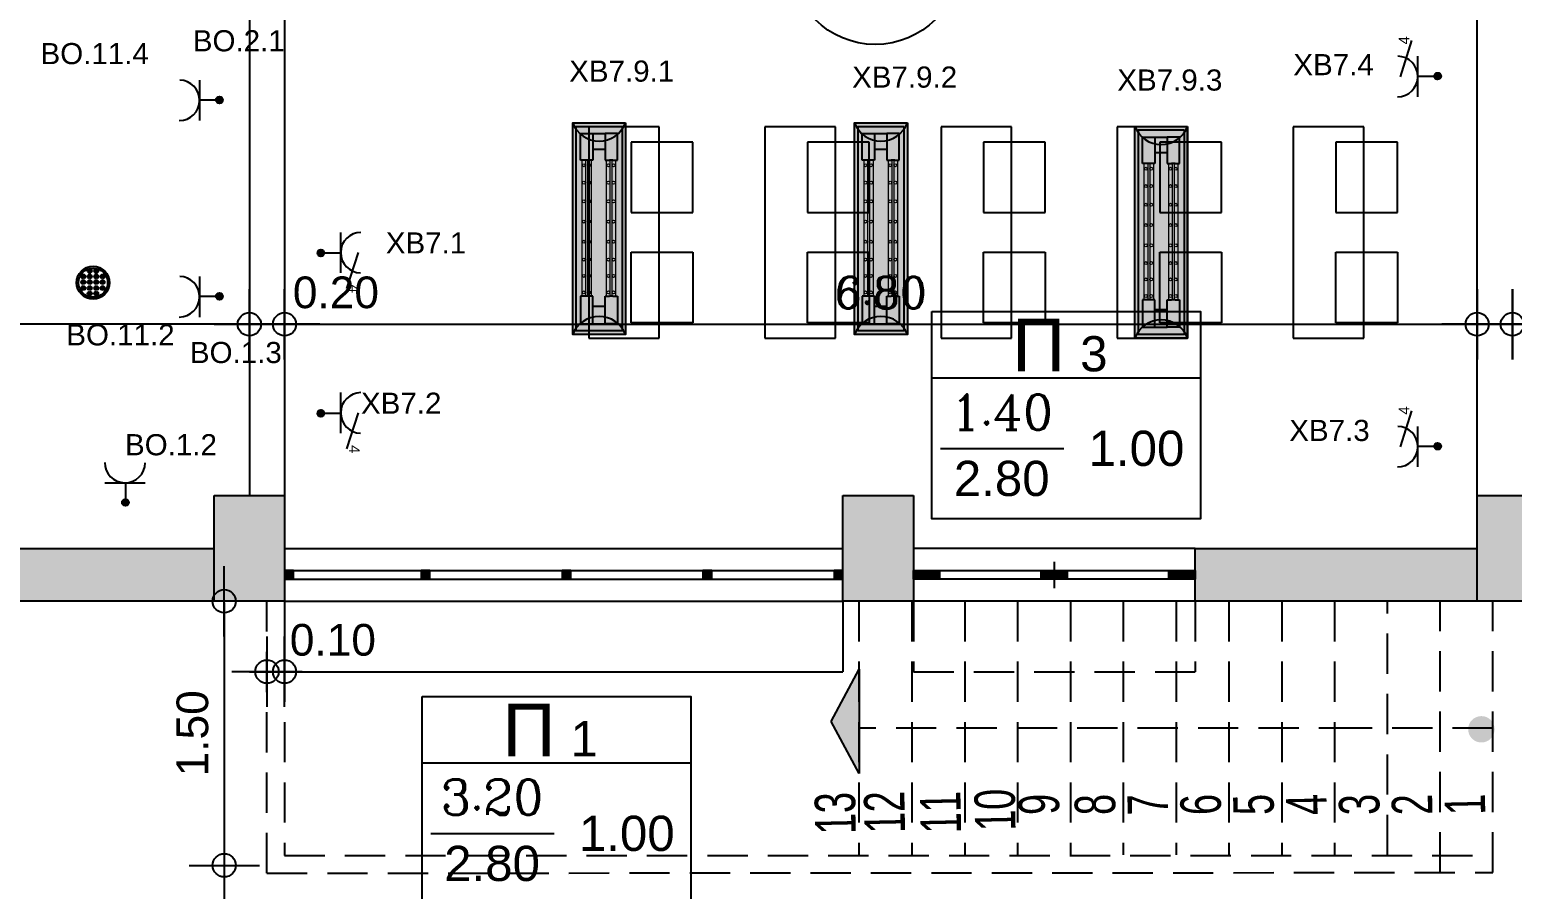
# Model space of a CAD drawing. Header units: metres. Extents: x 0 to 132, y -109 to 310.
# Drawn here: x 39.57 to 47.99, y 172.44 to 177.32 of the extents above; entities that cross this region are included whole.
import ezdxf

# ---------------------------------------------------------------- set-up
doc = ezdxf.new("R2010")
doc.units = ezdxf.units.M
doc.header["$LTSCALE"] = 0.036
doc.linetypes.add('HIDDEN', pattern=[9.525, 6.35, -3.175])
doc.layers.get('0').update_dxf_attribs({"color": 252})
doc.layers.get('Defpoints').update_dxf_attribs({"color": 252})
for name, color, linetype in [('arxitektonika', 254, 'Continuous'), ('DIMBLK', 252, 'Continuous'), ('electext', 20, 'Continuous'), ('Epipla', 252, 'Continuous'), ('HLEK-SYMBOL', 3, 'Continuous'), ('HLEK_FL001_SYMBOLS', 230, 'Continuous'), ('mihanologika text', 20, 'Continuous'), ('Parathira', 252, 'Continuous')]:
    doc.layers.add(name, color=color, linetype=linetype)
doc.styles.add('COMU-C', font='ugcompl.shx', dxfattribs={"width": 0.7})
doc.styles.add('COMU-N', font='arial.ttf')
doc.styles.get("Standard").update_dxf_attribs({"font": 'arial.ttf'})
doc.dimstyles.new('CADWDOT', dxfattribs={"dimscale": 0.1, "dimtxt": 1.8, "dimasz": 0.08, "dimexe": 2, "dimexo": 0, "dimgap": 0.09, "dimtad": 0, "dimrnd": 0.001, "dimzin": 0, "dimdsep": 46, "dimtxsty": 'Standard', "dimblk1": 'ARTDIM', "dimblk2": 'ARTDIM', "dimsah": 1, "dimcen": 0.09, "dimdle": 0.05, "dimse1": 1, "dimse2": 1, "dimadec": 0, "dimazin": 0, "dimtfac": 1, "dimtmove": 0, "dimatfit": 3, "dimldrblk": 'ARTDIM', "dimfxl": 2, "dimtvp": 0.9999, "dimtolj": 1, "dimtzin": 0, "dimarcsym": 0})

# ---------------------------------------------------------------- blocks, each defined once
blk = doc.blocks.new('A$C11F247D9')
at = {"layer": 'Parathira'}
for p, q in [((-0.15, -1.6), (-0.15, 0)), ((-0.15, 0), (-0.1, 0)), ((-0.14, 0), (-0.14, -0.15)), ((-0.13, 0), (-0.13, -0.15)), ((-0.12, 0), (-0.12, -0.15)), ((-0.11, 0), (-0.11, -0.15)), ((-0.1, 0), (-0.1, -1.6)), ((-0.1, -0.15), (-0.15, -0.15)), ((-0.1, -0.725), (-0.15, -0.725)), ((-0.14, -0.725), (-0.14, -0.875)), ((-0.13, -0.725), (-0.13, -0.875)), ((-0.12, -0.725), (-0.12, -0.875)), ((-0.11, -0.725), (-0.11, -0.875)), ((-0.05, -0.8), (-0.2, -0.8)), ((-0.1, -0.875), (-0.15, -0.875)), ((-0.1, -1.45), (-0.15, -1.45)), ((-0.14, -1.45), (-0.14, -1.6)), ((-0.13, -1.45), (-0.13, -1.6)), ((-0.12, -1.45), (-0.12, -1.6)), ((-0.11, -1.45), (-0.11, -1.6)), ((-0.1, -1.6), (-0.15, -1.6))]:
    blk.add_line(p, q, dxfattribs=at)
blk = doc.blocks.new('ARTDIM')
at = {"layer": 'DIMBLK'}
for p, q in [((0, -24.9975), (0, 24.9975)), ((-24.9975, 0), (24.9975, 0))]:
    blk.add_line(p, q, dxfattribs=at)
blk.add_circle((0, 0), 8.25, dxfattribs=at)
blk = doc.blocks.new('*D734')
at = {"layer": 'arxitektonika', "color": 0, "lineweight": -2}
for p, q in [((40.8262, 175.646), (41.0102, 175.646)), ((41.0182, 175.646), (41.5927, 175.646))]:
    blk.add_line(p, q, dxfattribs=at)
at = {"layer": 'Defpoints', "color": 0, "transparency": 16777216}
for p in [(40.8182, 176.9619), (41.0182, 176.9619), (41.0182, 175.646)]:
    blk.add_point(p, dxfattribs=at)
at = {"layer": 'arxitektonika', "color": 0, "lineweight": -2, "xscale": 0.008, "yscale": 0.008, "zscale": 0.008, "rotation": 180}
blk.add_blockref('ARTDIM', (40.8182, 175.646), dxfattribs=at)
at = {"layer": 'arxitektonika', "color": 0, "lineweight": -2, "xscale": 0.008, "yscale": 0.008, "zscale": 0.008}
blk.add_blockref('ARTDIM', (41.0182, 175.646), dxfattribs=at)
at = {"layer": 'arxitektonika', "color": 0, "insert": (41.3095, 175.826), "char_height": 0.18, "attachment_point": 5}
blk.add_mtext('\\A1;0.20', dxfattribs=at)
blk = doc.blocks.new('*D735')
at = {"layer": 'arxitektonika', "color": 0, "lineweight": -2}
blk.add_line((41.0262, 175.646), (47.7802, 175.646), dxfattribs=at)
at = {"layer": 'Defpoints', "color": 0, "transparency": 16777216}
for p in [(41.0182, 175.985), (47.7882, 175.985), (47.7882, 175.646)]:
    blk.add_point(p, dxfattribs=at)
at = {"layer": 'arxitektonika', "color": 0, "lineweight": -2, "xscale": 0.008, "yscale": 0.008, "zscale": 0.008, "rotation": 180}
blk.add_blockref('ARTDIM', (41.0182, 175.646), dxfattribs=at)
at = {"layer": 'arxitektonika', "color": 0, "lineweight": -2, "xscale": 0.008, "yscale": 0.008, "zscale": 0.008}
blk.add_blockref('ARTDIM', (47.7882, 175.646), dxfattribs=at)
at = {"layer": 'arxitektonika', "color": 0, "insert": (44.4032, 175.826), "char_height": 0.18, "attachment_point": 5}
blk.add_mtext('\\A1;{\\Fcomplex.shx;6.80}', dxfattribs=at)
blk = doc.blocks.new('*D736')
at = {"layer": 'arxitektonika', "color": 0, "lineweight": -2}
for p, q in [((47.7962, 175.646), (47.9802, 175.646)), ((47.9882, 175.646), (48.5627, 175.646))]:
    blk.add_line(p, q, dxfattribs=at)
at = {"layer": 'Defpoints', "color": 0, "transparency": 16777216}
for p in [(47.9882, 176.4677), (47.7882, 176.185), (47.9882, 175.646)]:
    blk.add_point(p, dxfattribs=at)
at = {"layer": 'arxitektonika', "color": 0, "lineweight": -2, "xscale": 0.008, "yscale": 0.008, "zscale": 0.008, "rotation": 180}
blk.add_blockref('ARTDIM', (47.7882, 175.646), dxfattribs=at)
at = {"layer": 'arxitektonika', "color": 0, "lineweight": -2, "xscale": 0.008, "yscale": 0.008, "zscale": 0.008}
blk.add_blockref('ARTDIM', (47.9882, 175.646), dxfattribs=at)
at = {"layer": 'arxitektonika', "color": 0, "insert": (48.2795, 175.826), "char_height": 0.18, "attachment_point": 5}
blk.add_mtext('\\A1;0.20', dxfattribs=at)
blk = doc.blocks.new('*D737')
at = {"layer": 'arxitektonika', "color": 0, "lineweight": -2}
blk.add_line((47.9962, 175.646), (54.8602, 175.646), dxfattribs=at)
at = {"layer": 'Defpoints', "color": 0, "transparency": 16777216}
for p in [(54.8682, 175.646), (47.9882, 172.785), (54.8682, 172.785)]:
    blk.add_point(p, dxfattribs=at)
at = {"layer": 'arxitektonika', "color": 0, "lineweight": -2, "xscale": 0.008, "yscale": 0.008, "zscale": 0.008, "rotation": 180}
blk.add_blockref('ARTDIM', (47.9882, 175.646), dxfattribs=at)
at = {"layer": 'arxitektonika', "color": 0, "lineweight": -2, "xscale": 0.008, "yscale": 0.008, "zscale": 0.008}
blk.add_blockref('ARTDIM', (54.8682, 175.646), dxfattribs=at)
at = {"layer": 'arxitektonika', "color": 0, "insert": (51.4282, 175.826), "char_height": 0.18, "attachment_point": 5}
blk.add_mtext('\\A1;{\\Fcomplex.shx;6.95}', dxfattribs=at)
blk = doc.blocks.new('*D746')
at = {"layer": 'arxitektonika', "color": 0, "lineweight": -2}
blk.add_line((40.6758, 174.0645), (40.6758, 172.5805), dxfattribs=at)
at = {"layer": 'Defpoints', "color": 0, "transparency": 16777216}
for p in [(40.9182, 174.0725), (40.6758, 172.5725), (40.9182, 172.5725)]:
    blk.add_point(p, dxfattribs=at)
at = {"layer": 'arxitektonika', "color": 0, "lineweight": -2, "xscale": 0.008, "yscale": 0.008, "zscale": 0.008}
for p, rotation in [((40.6758, 174.0725), 90), ((40.6758, 172.5725), 270)]:
    blk.add_blockref('ARTDIM', p, dxfattribs=dict(at, rotation=rotation))
at = {"layer": 'arxitektonika', "color": 0, "insert": (40.4958, 173.3225), "char_height": 0.18, "attachment_point": 5, "rotation": 90}
blk.add_mtext('\\A1;1.50', dxfattribs=at)
blk = doc.blocks.new('*D747')
at = {"layer": 'arxitektonika', "color": 0, "lineweight": -2}
for p, q in [((40.9262, 173.6725), (41.0102, 173.6725)), ((41.0182, 173.6725), (41.5585, 173.6725))]:
    blk.add_line(p, q, dxfattribs=at)
at = {"layer": 'Defpoints', "color": 0, "transparency": 16777216}
for p in [(41.0182, 173.6725), (40.9182, 173.3225), (41.0182, 173.3725)]:
    blk.add_point(p, dxfattribs=at)
at = {"layer": 'arxitektonika', "color": 0, "lineweight": -2, "xscale": 0.008, "yscale": 0.008, "zscale": 0.008, "rotation": 180}
blk.add_blockref('ARTDIM', (40.9182, 173.6725), dxfattribs=at)
at = {"layer": 'arxitektonika', "color": 0, "lineweight": -2, "xscale": 0.008, "yscale": 0.008, "zscale": 0.008}
blk.add_blockref('ARTDIM', (41.0182, 173.6725), dxfattribs=at)
at = {"layer": 'arxitektonika', "color": 0, "insert": (41.2923, 173.8524), "char_height": 0.18, "attachment_point": 5}
blk.add_mtext('\\A1;0.10', dxfattribs=at)
blk = doc.blocks.new('*D760')
at = {"layer": 'arxitektonika', "color": 0, "lineweight": -2}
blk.add_line((40.8102, 175.646), (37.3262, 175.646), dxfattribs=at)
at = {"layer": 'Defpoints', "color": 0, "transparency": 16777216}
for p in [(37.3182, 175.646), (37.3182, 174.6725), (40.8182, 174.6725)]:
    blk.add_point(p, dxfattribs=at)
at = {"layer": 'arxitektonika', "color": 0, "lineweight": -2, "xscale": 0.008, "yscale": 0.008, "zscale": 0.008, "rotation": 180}
blk.add_blockref('ARTDIM', (37.3182, 175.646), dxfattribs=at)
at = {"layer": 'arxitektonika', "color": 0, "lineweight": -2, "xscale": 0.008, "yscale": 0.008, "zscale": 0.008}
blk.add_blockref('ARTDIM', (40.8182, 175.646), dxfattribs=at)
at = {"layer": 'arxitektonika', "color": 0, "insert": (39.0682, 175.826), "char_height": 0.18, "attachment_point": 5}
blk.add_mtext('\\A1;{\\Fcomplex.shx;3.40}', dxfattribs=at)
blk = doc.blocks.new('A$C5883325D')
at = {"layer": 'Epipla'}
for p, q in [((1.1745, -1.3258), (0.7745, -1.3258)), ((0.7745, -1.3258), (0.7745, -2.5258)), ((1.1745, -2.5258), (1.1745, -1.3258)), ((1.9027, -1.3048), (1.9027, -2.5048)), ((2.3027, -1.3048), (1.9027, -1.3048)), ((2.3027, -2.5048), (2.3027, -1.3048)), ((2.9027, -1.3048), (2.9027, -2.5048)), ((3.3027, -1.3048), (2.9027, -1.3048)), ((3.3027, -2.5048), (3.3027, -1.3048)), ((3.9027, -1.3048), (3.9027, -2.5048)), ((4.3027, -1.3048), (3.9027, -1.3048)), ((4.3027, -2.5048), (4.3027, -1.3048)), ((4.9027, -1.3048), (4.9027, -2.5048)), ((5.3027, -1.3048), (4.9027, -1.3048)), ((5.3027, -2.5048), (5.3027, -1.3048)), ((6.3027, -1.3048), (5.9027, -1.3048)), ((5.9027, -1.3048), (5.9027, -2.5048)), ((6.3027, -2.5048), (6.3027, -1.3048)), ((2.144, -1.3918), (2.144, -1.7918)), ((2.494, -1.3918), (2.144, -1.3918)), ((2.494, -1.7918), (2.494, -1.3918)), ((3.144, -1.3918), (3.144, -1.7918)), ((3.494, -1.3918), (3.144, -1.3918)), ((3.494, -1.7918), (3.494, -1.3918)), ((4.144, -1.3918), (4.144, -1.7918)), ((4.494, -1.3918), (4.144, -1.3918)), ((4.494, -1.7918), (4.494, -1.3918)), ((5.144, -1.3918), (5.144, -1.7918)), ((5.494, -1.3918), (5.144, -1.3918)), ((5.494, -1.7918), (5.494, -1.3918)), ((6.494, -1.3918), (6.144, -1.3918)), ((6.144, -1.3918), (6.144, -1.7918)), ((6.494, -1.7918), (6.494, -1.3918)), ((0.9333, -1.6784), (0.5833, -1.6784)), ((0.5833, -1.6784), (0.5833, -2.0784)), ((0.9333, -2.0784), (0.9333, -1.6784)), ((2.144, -1.7918), (2.494, -1.7918)), ((3.144, -1.7918), (3.494, -1.7918)), ((4.144, -1.7918), (4.494, -1.7918)), ((5.144, -1.7918), (5.494, -1.7918)), ((6.144, -1.7918), (6.494, -1.7918)), ((2.144, -2.0179), (2.494, -2.0179)), ((2.144, -2.4179), (2.144, -2.0179)), ((2.494, -2.0179), (2.494, -2.4179)), ((3.144, -2.0179), (3.494, -2.0179)), ((3.144, -2.4179), (3.144, -2.0179)), ((3.494, -2.0179), (3.494, -2.4179)), ((4.144, -2.0179), (4.494, -2.0179)), ((4.144, -2.4179), (4.144, -2.0179)), ((4.494, -2.0179), (4.494, -2.4179)), ((5.144, -2.0179), (5.494, -2.0179)), ((5.144, -2.4179), (5.144, -2.0179)), ((5.494, -2.0179), (5.494, -2.4179)), ((6.144, -2.4179), (6.144, -2.0179)), ((6.144, -2.0179), (6.494, -2.0179)), ((6.494, -2.0179), (6.494, -2.4179)), ((0.5833, -2.0784), (0.9333, -2.0784)), ((2.494, -2.4179), (2.144, -2.4179)), ((3.494, -2.4179), (3.144, -2.4179)), ((4.494, -2.4179), (4.144, -2.4179)), ((5.494, -2.4179), (5.144, -2.4179)), ((6.494, -2.4179), (6.144, -2.4179)), ((1.9027, -2.5048), (2.3027, -2.5048)), ((2.9027, -2.5048), (3.3027, -2.5048)), ((3.9027, -2.5048), (4.3027, -2.5048)), ((4.9027, -2.5048), (5.3027, -2.5048)), ((5.9027, -2.5048), (6.3027, -2.5048)), ((0.7745, -2.5258), (1.1745, -2.5258)), ((2.3027, -3.2048), (1.9027, -3.2048)), ((1.9027, -3.2048), (1.9027, -4.4048)), ((2.3027, -4.4048), (2.3027, -3.2048)), ((3.3027, -3.2048), (2.9027, -3.2048)), ((2.9027, -3.2048), (2.9027, -4.4048)), ((3.3027, -4.4048), (3.3027, -3.2048)), ((4.3027, -3.2048), (3.9027, -3.2048)), ((3.9027, -3.2048), (3.9027, -4.4048)), ((4.3027, -4.4048), (4.3027, -3.2048)), ((5.3027, -3.2048), (4.9027, -3.2048)), ((4.9027, -3.2048), (4.9027, -4.4048)), ((5.3027, -4.4048), (5.3027, -3.2048)), ((5.9027, -3.2048), (5.9027, -4.4048)), ((6.3027, -3.2048), (5.9027, -3.2048)), ((6.3027, -4.4048), (6.3027, -3.2048)), ((2.494, -3.2918), (2.144, -3.2918)), ((2.144, -3.2918), (2.144, -3.6918)), ((2.494, -3.6918), (2.494, -3.2918)), ((3.494, -3.2918), (3.144, -3.2918)), ((3.144, -3.2918), (3.144, -3.6918)), ((3.494, -3.6918), (3.494, -3.2918)), ((4.494, -3.2918), (4.144, -3.2918)), ((4.144, -3.2918), (4.144, -3.6918)), ((4.494, -3.6918), (4.494, -3.2918)), ((5.494, -3.2918), (5.144, -3.2918)), ((5.144, -3.2918), (5.144, -3.6918)), ((5.494, -3.6918), (5.494, -3.2918)), ((6.144, -3.2918), (6.144, -3.6918)), ((6.494, -3.2918), (6.144, -3.2918)), ((6.494, -3.6918), (6.494, -3.2918)), ((2.144, -3.6918), (2.494, -3.6918)), ((3.144, -3.6918), (3.494, -3.6918)), ((4.144, -3.6918), (4.494, -3.6918)), ((5.144, -3.6918), (5.494, -3.6918)), ((6.144, -3.6918), (6.494, -3.6918)), ((2.144, -4.3179), (2.144, -3.9179)), ((2.144, -3.9179), (2.494, -3.9179)), ((2.494, -3.9179), (2.494, -4.3179)), ((3.144, -4.3179), (3.144, -3.9179)), ((3.144, -3.9179), (3.494, -3.9179)), ((3.494, -3.9179), (3.494, -4.3179)), ((4.144, -4.3179), (4.144, -3.9179)), ((4.144, -3.9179), (4.494, -3.9179)), ((4.494, -3.9179), (4.494, -4.3179)), ((5.144, -4.3179), (5.144, -3.9179)), ((5.144, -3.9179), (5.494, -3.9179)), ((5.494, -3.9179), (5.494, -4.3179)), ((6.144, -3.9179), (6.494, -3.9179)), ((6.144, -4.3179), (6.144, -3.9179)), ((6.494, -3.9179), (6.494, -4.3179)), ((2.494, -4.3179), (2.144, -4.3179)), ((3.494, -4.3179), (3.144, -4.3179)), ((4.494, -4.3179), (4.144, -4.3179)), ((5.494, -4.3179), (5.144, -4.3179)), ((6.494, -4.3179), (6.144, -4.3179)), ((1.9027, -4.4048), (2.3027, -4.4048)), ((2.9027, -4.4048), (3.3027, -4.4048)), ((3.9027, -4.4048), (4.3027, -4.4048)), ((4.9027, -4.4048), (5.3027, -4.4048)), ((5.9027, -4.4048), (6.3027, -4.4048)), ((2.3027, -5.1048), (1.9027, -5.1048)), ((1.9027, -5.1048), (1.9027, -6.3048)), ((2.3027, -6.3048), (2.3027, -5.1048)), ((3.3027, -5.1048), (2.9027, -5.1048)), ((2.9027, -5.1048), (2.9027, -6.3048)), ((3.3027, -6.3048), (3.3027, -5.1048)), ((4.3027, -5.1048), (3.9027, -5.1048)), ((3.9027, -5.1048), (3.9027, -6.3048)), ((4.3027, -6.3048), (4.3027, -5.1048)), ((5.3027, -5.1048), (4.9027, -5.1048)), ((4.9027, -5.1048), (4.9027, -6.3048)), ((5.3027, -6.3048), (5.3027, -5.1048)), ((5.9027, -5.1048), (5.9027, -6.3048)), ((6.3027, -5.1048), (5.9027, -5.1048)), ((6.3027, -6.3048), (6.3027, -5.1048)), ((2.494, -5.1918), (2.144, -5.1918)), ((2.144, -5.1918), (2.144, -5.5918)), ((2.494, -5.5918), (2.494, -5.1918)), ((3.494, -5.1918), (3.144, -5.1918)), ((3.144, -5.1918), (3.144, -5.5918)), ((3.494, -5.5918), (3.494, -5.1918)), ((4.494, -5.1918), (4.144, -5.1918)), ((4.144, -5.1918), (4.144, -5.5918)), ((4.494, -5.5918), (4.494, -5.1918)), ((5.494, -5.1918), (5.144, -5.1918)), ((5.144, -5.1918), (5.144, -5.5918)), ((5.494, -5.5918), (5.494, -5.1918)), ((6.144, -5.1918), (6.144, -5.5918)), ((6.494, -5.1918), (6.144, -5.1918)), ((6.494, -5.5918), (6.494, -5.1918)), ((2.144, -5.5918), (2.494, -5.5918)), ((3.144, -5.5918), (3.494, -5.5918)), ((4.144, -5.5918), (4.494, -5.5918)), ((5.144, -5.5918), (5.494, -5.5918)), ((6.144, -5.5918), (6.494, -5.5918)), ((2.144, -6.2179), (2.144, -5.8179)), ((2.144, -5.8179), (2.494, -5.8179)), ((2.494, -5.8179), (2.494, -6.2179)), ((3.144, -6.2179), (3.144, -5.8179)), ((3.144, -5.8179), (3.494, -5.8179)), ((3.494, -5.8179), (3.494, -6.2179)), ((4.144, -6.2179), (4.144, -5.8179)), ((4.144, -5.8179), (4.494, -5.8179)), ((4.494, -5.8179), (4.494, -6.2179)), ((5.144, -6.2179), (5.144, -5.8179)), ((5.144, -5.8179), (5.494, -5.8179)), ((5.494, -5.8179), (5.494, -6.2179)), ((6.144, -5.8179), (6.494, -5.8179)), ((6.144, -6.2179), (6.144, -5.8179)), ((6.494, -5.8179), (6.494, -6.2179)), ((2.494, -6.2179), (2.144, -6.2179)), ((3.494, -6.2179), (3.144, -6.2179)), ((4.494, -6.2179), (4.144, -6.2179)), ((5.494, -6.2179), (5.144, -6.2179)), ((6.494, -6.2179), (6.144, -6.2179)), ((1.9027, -6.3048), (2.3027, -6.3048)), ((2.9027, -6.3048), (3.3027, -6.3048)), ((3.9027, -6.3048), (4.3027, -6.3048)), ((4.9027, -6.3048), (5.3027, -6.3048)), ((5.9027, -6.3048), (6.3027, -6.3048))]:
    blk.add_line(p, q, dxfattribs=at)
blk = doc.blocks.new('gJ6_a14')
at = {"linetype": 'Continuous'}
for p, q in [((-0.1176, 0.1119), (0.113, 0.1119)), ((0, 0.1119), (0, 0))]:
    blk.add_line(p, q, dxfattribs=at)
blk.add_arc((-0.0023, 0.2279), 0.1153, 180, 358.95657, dxfattribs=at)
blk = doc.blocks.new('*X789')
at = {"color": 0}
for p, q in [((15.598, 2.587), (15.737, 2.727)), ((15.598, 2.622), (15.702, 2.727)), ((15.605, 2.559), (15.765, 2.719)), ((15.617, 2.536), (15.789, 2.707)), ((15.649, 2.691), (15.658, 2.7)), ((15.662, 2.705), (15.671, 2.714)), ((15.676, 2.718), (15.678, 2.721)), ((15.68, 2.687), (15.689, 2.696)), ((15.693, 2.7), (15.702, 2.709)), ((15.707, 2.714), (15.715, 2.722)), ((15.72, 2.727), (15.721, 2.728)), ((15.724, 2.696), (15.733, 2.705)), ((15.738, 2.709), (15.746, 2.718)), ((15.751, 2.722), (15.752, 2.724)), ((15.755, 2.691), (15.764, 2.7)), ((15.768, 2.705), (15.777, 2.714)), ((15.786, 2.687), (15.795, 2.696)), ((15.601, 2.607), (15.609, 2.616)), ((15.604, 2.646), (15.605, 2.647)), ((15.605, 2.577), (15.614, 2.585)), ((15.609, 2.652), (15.618, 2.66)), ((15.611, 2.547), (15.618, 2.554)), ((15.614, 2.621), (15.623, 2.63)), ((15.618, 2.59), (15.627, 2.599)), ((15.623, 2.665), (15.631, 2.674)), ((15.623, 2.559), (15.631, 2.568)), ((15.627, 2.634), (15.636, 2.643)), ((15.627, 2.528), (15.636, 2.537)), ((15.631, 2.603), (15.64, 2.612)), ((15.633, 2.516), (15.808, 2.691)), ((15.636, 2.678), (15.645, 2.687)), ((15.636, 2.572), (15.645, 2.581)), ((15.64, 2.647), (15.649, 2.656)), ((15.64, 2.541), (15.649, 2.55)), ((15.645, 2.616), (15.654, 2.625)), ((15.645, 2.51), (15.654, 2.519)), ((15.649, 2.585), (15.658, 2.594)), ((15.653, 2.501), (15.824, 2.672)), ((15.654, 2.66), (15.662, 2.669)), ((15.654, 2.554), (15.662, 2.563)), ((15.658, 2.63), (15.667, 2.638)), ((15.658, 2.523), (15.667, 2.532)), ((15.662, 2.599), (15.671, 2.607)), ((15.664, 2.494), (15.671, 2.501)), ((15.667, 2.674), (15.676, 2.683)), ((15.667, 2.568), (15.676, 2.577)), ((15.671, 2.643), (15.68, 2.652)), ((15.671, 2.537), (15.68, 2.546)), ((15.676, 2.489), (15.836, 2.648)), ((15.676, 2.612), (15.685, 2.621)), ((15.676, 2.506), (15.685, 2.515)), ((15.68, 2.581), (15.689, 2.59)), ((15.685, 2.656), (15.693, 2.665)), ((15.685, 2.55), (15.693, 2.559)), ((15.689, 2.625), (15.698, 2.634)), ((15.689, 2.519), (15.698, 2.528)), ((15.693, 2.594), (15.702, 2.603)), ((15.693, 2.488), (15.702, 2.497)), ((15.698, 2.669), (15.707, 2.678)), ((15.698, 2.563), (15.707, 2.572)), ((15.702, 2.638), (15.711, 2.647)), ((15.702, 2.532), (15.711, 2.541)), ((15.705, 2.482), (15.843, 2.62)), ((15.707, 2.607), (15.715, 2.616)), ((15.707, 2.501), (15.715, 2.51)), ((15.711, 2.683), (15.72, 2.691)), ((15.711, 2.577), (15.72, 2.585)), ((15.715, 2.652), (15.724, 2.66)), ((15.715, 2.546), (15.724, 2.554)), ((15.72, 2.621), (15.729, 2.63)), ((15.72, 2.515), (15.729, 2.523)), ((15.724, 2.59), (15.733, 2.599)), ((15.724, 2.484), (15.733, 2.493)), ((15.729, 2.665), (15.738, 2.674)), ((15.729, 2.559), (15.738, 2.568)), ((15.733, 2.634), (15.742, 2.643)), ((15.733, 2.528), (15.742, 2.537)), ((15.738, 2.603), (15.746, 2.612)), ((15.738, 2.497), (15.746, 2.506)), ((15.741, 2.482), (15.842, 2.584)), ((15.742, 2.678), (15.751, 2.687)), ((15.742, 2.572), (15.751, 2.581)), ((15.746, 2.647), (15.755, 2.656)), ((15.746, 2.541), (15.755, 2.55)), ((15.751, 2.616), (15.76, 2.625)), ((15.751, 2.51), (15.76, 2.519)), ((15.755, 2.585), (15.764, 2.594)), ((15.76, 2.66), (15.768, 2.669)), ((15.76, 2.554), (15.768, 2.563)), ((15.764, 2.63), (15.773, 2.638)), ((15.764, 2.523), (15.773, 2.532)), ((15.768, 2.599), (15.777, 2.607)), ((15.768, 2.493), (15.777, 2.501)), ((15.773, 2.674), (15.782, 2.683)), ((15.773, 2.568), (15.782, 2.577)), ((15.777, 2.643), (15.786, 2.652)), ((15.777, 2.537), (15.786, 2.546)), ((15.782, 2.612), (15.791, 2.621)), ((15.782, 2.506), (15.791, 2.515)), ((15.786, 2.581), (15.795, 2.59)), ((15.791, 2.656), (15.799, 2.665)), ((15.791, 2.55), (15.799, 2.559)), ((15.795, 2.625), (15.804, 2.634)), ((15.795, 2.519), (15.804, 2.528)), ((15.799, 2.594), (15.808, 2.603)), ((15.804, 2.669), (15.813, 2.678)), ((15.804, 2.563), (15.813, 2.572)), ((15.808, 2.638), (15.817, 2.647)), ((15.808, 2.532), (15.817, 2.541)), ((15.813, 2.607), (15.822, 2.616)), ((15.817, 2.577), (15.826, 2.585)), ((15.822, 2.652), (15.83, 2.66)), ((15.822, 2.546), (15.83, 2.554)), ((15.826, 2.621), (15.835, 2.63)), ((15.83, 2.59), (15.839, 2.599)), ((15.835, 2.559), (15.835, 2.56)), ((15.839, 2.634), (15.84, 2.635)), ((15.844, 2.603), (15.844, 2.603))]:
    blk.add_line(p, q, dxfattribs=at)
blk = doc.blocks.new('GJ6_A78')
at = {"layer": 'HLEK-SYMBOL', "color": 0, "linetype": 'Continuous'}
blk.add_circle((0, 0), 0.0989, dxfattribs=at)
at = {"layer": 'HLEK-SYMBOL', "color": 0, "xscale": 0.8, "yscale": 0.8, "zscale": 0.8}
blk.add_blockref('*X789', (-12.576, -2.084), dxfattribs=at)
blk = doc.blocks.new('priza')
at = {"layer": 'HLEK_FL001_SYMBOLS', "rotation": 180}
blk.add_blockref('gJ6_a14', (87.4, -100.4952), dxfattribs=at)
at = {"layer": 'HLEK_FL001_SYMBOLS', "xscale": 0.1951472641207488, "yscale": 0.1951472641207488, "zscale": 0.1951472641207488}
blk.add_blockref('GJ6_A78', (87.4, -100.4953), dxfattribs=at)
blk = doc.blocks.new('priza tetrapli')
at = {"layer": 'HLEK_FL001_SYMBOLS', "ltscale": 5}
blk.add_line((444.1264, -18.901), (444.3314, -18.9664), dxfattribs=at)
at = {"layer": 'HLEK_FL001_SYMBOLS', "rotation": 180}
blk.add_blockref('priza', (531.5297, -119.6074), dxfattribs=at)
at = {"layer": 'HLEK_FL001_SYMBOLS', "ltscale": 5}
blk.add_text('4', height=0.06, dxfattribs=at).set_placement((444.3099, -18.9515))
blk = doc.blocks.new('led 2x32W 1200x300mm aplo')
at = {"layer": 'HLEK_FL001_SYMBOLS', "linetype": 'Continuous', "lineweight": 0}
h = blk.add_hatch(color=256, dxfattribs=at)
h.dxf.hatch_style = 1
h.paths.add_polyline_path([(45.0962, 61.906), (45.0962, 61.606), (46.2983, 61.606), (46.2983, 61.906)])
h.paths.add_polyline_path([(46.2783, 61.886), (46.2783, 61.626), (45.1162, 61.626), (45.1162, 61.886)], flags=16)
h = blk.add_hatch(color=21, dxfattribs=at)
h.dxf.hatch_style = 1
h.paths.add_polyline_path([(45.1162, 61.626), (46.2783, 61.626), (46.2783, 61.886), (45.1162, 61.886)])
at = {"layer": 'HLEK_FL001_SYMBOLS'}
for p, q in [((45.3071, 61.8596), (45.1571, 61.8596)), ((45.1571, 61.8596), (45.1571, 61.7896)), ((45.1571, 61.7896), (45.3071, 61.7896)), ((45.1571, 61.7196), (45.1571, 61.7896)), ((45.2471, 61.7896), (45.2471, 61.7196)), ((45.3071, 61.8346), (45.3071, 61.8596)), ((45.3071, 61.8346), (45.3071, 61.8146)), ((45.3071, 61.7896), (45.3071, 61.8146)), ((46.0811, 61.8596), (46.2374, 61.8596)), ((46.0811, 61.8346), (46.0811, 61.8596)), ((46.0811, 61.8346), (46.0811, 61.8146)), ((46.0811, 61.7896), (46.0811, 61.8146)), ((46.2374, 61.7896), (46.0811, 61.7896)), ((46.1387, 61.7896), (46.1387, 61.7196)), ((46.2374, 61.8596), (46.2374, 61.7896)), ((46.2374, 61.7196), (46.2374, 61.7896)), ((45.1571, 61.6496), (45.1571, 61.7196)), ((45.1571, 61.7196), (45.3071, 61.7196)), ((45.3071, 61.7196), (45.3071, 61.6946)), ((46.0811, 61.7196), (46.0811, 61.6946)), ((46.2374, 61.7196), (46.0811, 61.7196)), ((46.2374, 61.6496), (46.2374, 61.7196)), ((45.3071, 61.6496), (45.1571, 61.6496)), ((45.3071, 61.6946), (45.3071, 61.6746)), ((45.3071, 61.6746), (45.3071, 61.6496)), ((46.0811, 61.6946), (46.0811, 61.6746)), ((46.0811, 61.6746), (46.0811, 61.6496)), ((46.0811, 61.6496), (46.2374, 61.6496))]:
    blk.add_line(p, q, dxfattribs=at)
at = {"layer": 'HLEK_FL001_SYMBOLS', "linetype": 'Continuous', "lineweight": 0}
for p, q in [((45.307, 61.85), (46.0811, 61.85)), ((45.307, 61.8291), (46.0811, 61.8291)), ((45.307, 61.8176), (46.0811, 61.8176)), ((45.307, 61.7966), (46.0811, 61.7966)), ((45.307, 61.7115), (46.0811, 61.7115)), ((45.307, 61.6905), (46.0811, 61.6905)), ((45.307, 61.6791), (46.0811, 61.6791)), ((45.307, 61.6581), (46.0811, 61.6581))]:
    blk.add_line(p, q, dxfattribs=at)
at = {"layer": 'HLEK_FL001_SYMBOLS'}
for points in [[(45.0962, 61.906), (46.2983, 61.906), (46.2983, 61.606), (45.0962, 61.606)], [(45.1162, 61.886), (46.2783, 61.886), (46.2783, 61.626), (45.1162, 61.626)]]:
    blk.add_lwpolyline(points, close=True, dxfattribs=at)
at = {"layer": 'HLEK_FL001_SYMBOLS', "linetype": 'Continuous', "lineweight": 0}
for centre in [(45.3367, 61.8385), (45.3367, 61.8084), (45.4356, 61.8385), (45.4356, 61.8084), (45.5416, 61.8385), (45.5416, 61.8084), (45.6566, 61.8385), (45.6566, 61.8084), (45.7717, 61.8385), (45.7717, 61.8084), (45.8726, 61.8385), (45.8726, 61.8084), (45.9654, 61.8385), (45.9654, 61.8084), (46.0592, 61.8385), (46.0592, 61.8084), (45.3367, 61.6996), (45.4356, 61.6996), (45.5416, 61.6996), (45.6566, 61.6996), (45.7717, 61.6996), (45.8726, 61.6996), (45.9654, 61.6996), (46.0592, 61.6996), (45.3367, 61.6689), (45.4356, 61.6689), (45.5416, 61.6689), (45.6566, 61.6689), (45.7717, 61.6689), (45.8726, 61.6689), (45.9654, 61.6689), (46.0592, 61.6689)]:
    blk.add_circle(centre, 0.00855, dxfattribs=at)
at = {"layer": 'HLEK_FL001_SYMBOLS'}
for centre, start, end in [((45.0387, 61.756), 290.97637, 69.02363), ((46.3558, 61.756), 110.97637, 249.02363)]:
    blk.add_arc(centre, 0.1606, start, end, dxfattribs=at)
blk = doc.blocks.new('led downlight 26W xoneyto 18cm')
at = {"layer": 'HLEK_FL001_SYMBOLS'}
h = blk.add_hatch(color=256, dxfattribs=at)
h.paths.add_polyline_path([(45.0105, 62.6523, 1), (45.1976, 62.6523, 1)])
h.paths.add_polyline_path([(45.1872, 62.6523, 1), (45.0209, 62.6523, 1)], flags=16)
at = {"layer": 'HLEK_FL001_SYMBOLS', "linetype": 'Continuous', "lineweight": 0}
h = blk.add_hatch(color=11, dxfattribs=at)
h.dxf.hatch_style = 1
h.paths.add_polyline_path([(45.0985, 62.7188, 1), (45.0716, 62.7188, 1)])
h = blk.add_hatch(color=11, dxfattribs=at)
h.dxf.hatch_style = 1
h.paths.add_polyline_path([(45.1355, 62.7188, 1), (45.1087, 62.7188, 1)])
h = blk.add_hatch(color=11, dxfattribs=at)
h.dxf.hatch_style = 1
h.paths.add_polyline_path([(45.062, 62.688, 1), (45.0351, 62.688, 1)])
h = blk.add_hatch(color=11, dxfattribs=at)
h.dxf.hatch_style = 1
h.paths.add_polyline_path([(45.062, 62.6556, 1), (45.0351, 62.6556, 1)])
h = blk.add_hatch(color=11, dxfattribs=at)
h.dxf.hatch_style = 1
h.paths.add_polyline_path([(45.062, 62.6219, 1), (45.0351, 62.6219, 1)])
h = blk.add_hatch(color=11, dxfattribs=at)
h.dxf.hatch_style = 1
h.paths.add_polyline_path([(45.0985, 62.688, 1), (45.0716, 62.688, 1)])
h = blk.add_hatch(color=11, dxfattribs=at)
h.dxf.hatch_style = 1
h.paths.add_polyline_path([(45.0985, 62.6556, 1), (45.0716, 62.6556, 1)])
h = blk.add_hatch(color=11, dxfattribs=at)
h.dxf.hatch_style = 1
h.paths.add_polyline_path([(45.0985, 62.6219, 1), (45.0716, 62.6219, 1)])
h = blk.add_hatch(color=11, dxfattribs=at)
h.dxf.hatch_style = 1
h.paths.add_polyline_path([(45.1355, 62.688, 1), (45.1087, 62.688, 1)])
h = blk.add_hatch(color=11, dxfattribs=at)
h.dxf.hatch_style = 1
h.paths.add_polyline_path([(45.1355, 62.6556, 1), (45.1087, 62.6556, 1)])
h = blk.add_hatch(color=11, dxfattribs=at)
h.dxf.hatch_style = 1
h.paths.add_polyline_path([(45.1355, 62.6219, 1), (45.1087, 62.6219, 1)])
h = blk.add_hatch(color=11, dxfattribs=at)
h.dxf.hatch_style = 1
h.paths.add_polyline_path([(45.172, 62.688, 1), (45.1452, 62.688, 1)])
h = blk.add_hatch(color=11, dxfattribs=at)
h.dxf.hatch_style = 1
h.paths.add_polyline_path([(45.172, 62.6556, 1), (45.1452, 62.6556, 1)])
h = blk.add_hatch(color=11, dxfattribs=at)
h.dxf.hatch_style = 1
h.paths.add_polyline_path([(45.172, 62.6219, 1), (45.1452, 62.6219, 1)])
h = blk.add_hatch(color=11, dxfattribs=at)
h.dxf.hatch_style = 1
h.paths.add_polyline_path([(45.0985, 62.5906, 1), (45.0716, 62.5906, 1)])
h = blk.add_hatch(color=11, dxfattribs=at)
h.dxf.hatch_style = 1
h.paths.add_polyline_path([(45.1355, 62.5906, 1), (45.1087, 62.5906, 1)])
at = {"layer": 'HLEK_FL001_SYMBOLS'}
for radius in [0.0936, 0.0831]:
    blk.add_circle((45.1041, 62.6523), radius, dxfattribs=at)
at = {"layer": 'HLEK_FL001_SYMBOLS', "linetype": 'Continuous', "lineweight": 0}
for centre in [(45.0851, 62.7188), (45.1221, 62.7188), (45.0486, 62.688), (45.0486, 62.6556), (45.0486, 62.6219), (45.0851, 62.688), (45.0851, 62.6556), (45.0851, 62.6219), (45.1221, 62.688), (45.1221, 62.6556), (45.1221, 62.6219), (45.1586, 62.688), (45.1586, 62.6556), (45.1586, 62.6219), (45.0851, 62.5906), (45.1221, 62.5906)]:
    blk.add_circle(centre, 0.0134, dxfattribs=at)

msp = doc.modelspace()

# ---------------------------------------------------------------- hatches: boundary and pattern name
at = {"layer": 'arxitektonika'}
h = msp.add_hatch(color=256, dxfattribs=at)
h.paths.add_polyline_path([(40.6182, 174.0725), (40.6182, 174.3725), (38.9182, 174.3725), (38.9182, 174.0725)])
h.paths.add_polyline_path([(40.6182, 174.0725), (41.0182, 174.0725), (41.0182, 174.6725), (40.6182, 174.6725)])
for points in [[(44.1882, 174.0725), (44.5882, 174.0725), (44.5882, 174.6725), (44.1882, 174.6725)], [(44.279, 173.6858), (44.1203, 173.3897), (44.279, 173.0947)]]:
    msp.add_hatch(color=256, dxfattribs=at).paths.add_polyline_path(points)
h = msp.add_hatch(color=256, dxfattribs=at)
h.paths.add_polyline_path([(47.7882, 174.0725), (47.7882, 174.3725), (46.1882, 174.3725), (46.1882, 174.0725)])
h.paths.add_polyline_path([(48.1882, 174.6725), (47.7882, 174.6725), (47.7882, 174.0725), (48.1882, 174.0725)])
h = msp.add_hatch(color=256, dxfattribs=at)
edge = h.paths.add_edge_path()
edge.add_line((47.8124, 173.3454), (47.7374, 173.3454))
edge.add_ellipse((47.8124, 173.3454), major_axis=(-0.0519, -0.0541), ratio=1, start_angle=313.80602, end_angle=403.80602)
edge.add_line((47.8124, 173.2704), (47.8124, 173.3454))
edge = h.paths.add_edge_path()
edge.add_line((47.8874, 173.3454), (47.8124, 173.3454))
edge.add_line((47.8124, 173.3454), (47.8124, 173.2704))
edge.add_ellipse((47.8124, 173.3454), major_axis=(0.0541, -0.0519), ratio=1, start_angle=-46.19398, end_angle=43.80602)
edge = h.paths.add_edge_path()
edge.add_line((47.8124, 173.4204), (47.8124, 173.3454))
edge.add_line((47.8124, 173.3454), (47.8874, 173.3454))
edge.add_ellipse((47.8124, 173.3454), major_axis=(-0.0519, -0.0541), ratio=1, start_angle=133.80602, end_angle=223.80602)
edge = h.paths.add_edge_path()
edge.add_ellipse((47.8124, 173.3454), major_axis=(0.0541, -0.0519), ratio=1, start_angle=133.80602, end_angle=223.80602)
edge.add_line((47.7374, 173.3454), (47.8124, 173.3454))
edge.add_line((47.8124, 173.3454), (47.8124, 173.4204))

# ---------------------------------------------------------------- linework, layer by layer
for p, q in [((47.7882, 174.6725), (47.7882, 181.4725)), ((40.8182, 181.0725), (40.8182, 174.6725)), ((41.0182, 181.0725), (41.0182, 174.6725)), ((46.2169, 175.3399), (44.6919, 175.3399)), ((44.7419, 174.9399), (45.4419, 174.9399)), ((40.6182, 174.6725), (41.0182, 174.6725)), ((40.6182, 174.0725), (40.6182, 174.6725)), ((41.0182, 174.6725), (41.0182, 174.0725)), ((44.1882, 174.0725), (44.1882, 174.6725)), ((44.1882, 174.6725), (44.5882, 174.6725)), ((44.5882, 174.6725), (44.5882, 174.0725)), ((47.7882, 174.0725), (47.7882, 174.6725)), ((47.7882, 174.6725), (48.1882, 174.6725)), ((38.9182, 174.3725), (40.6182, 174.3725)), ((41.0182, 174.3725), (44.1882, 174.3725)), ((46.1882, 174.3725), (44.5882, 174.3725)), ((46.1882, 174.3725), (47.7882, 174.3725)), ((46.1882, 174.0725), (46.1882, 174.3725)), ((41.0182, 174.2475), (44.1882, 174.2475)), ((41.0682, 174.2475), (41.0182, 174.2475)), ((41.0182, 174.2475), (41.0182, 174.1975)), ((41.0182, 174.2375), (41.0682, 174.2375)), ((41.0682, 174.1975), (41.0682, 174.2475)), ((41.8432, 174.2475), (41.7932, 174.2475)), ((41.7932, 174.2475), (41.7932, 174.1975)), ((41.7932, 174.2375), (41.8432, 174.2375)), ((41.8432, 174.1975), (41.8432, 174.2475)), ((42.6432, 174.2475), (42.5932, 174.2475)), ((42.5932, 174.2475), (42.5932, 174.1975)), ((42.5932, 174.2375), (42.6432, 174.2375)), ((42.6432, 174.1975), (42.6432, 174.2475)), ((43.4432, 174.2475), (43.3932, 174.2475)), ((43.3932, 174.2475), (43.3932, 174.1975)), ((43.3932, 174.2375), (43.4432, 174.2375)), ((43.4432, 174.1975), (43.4432, 174.2475)), ((44.1882, 174.2475), (44.1382, 174.2475)), ((44.1382, 174.2475), (44.1382, 174.1975)), ((44.1382, 174.2375), (44.1882, 174.2375)), ((44.1882, 174.1975), (44.1882, 174.2475)), ((41.0182, 174.2275), (41.0682, 174.2275)), ((41.0182, 174.2175), (41.0682, 174.2175)), ((41.0182, 174.2075), (41.0682, 174.2075)), ((41.0182, 174.1975), (44.1882, 174.1975)), ((41.0182, 174.1975), (41.0682, 174.1975)), ((41.7932, 174.2275), (41.8432, 174.2275)), ((41.7932, 174.2175), (41.8432, 174.2175)), ((41.7932, 174.2075), (41.8432, 174.2075)), ((41.7932, 174.1975), (41.8432, 174.1975)), ((42.5932, 174.2275), (42.6432, 174.2275)), ((42.5932, 174.2175), (42.6432, 174.2175)), ((42.5932, 174.2075), (42.6432, 174.2075)), ((42.5932, 174.1975), (42.6432, 174.1975)), ((43.3932, 174.2275), (43.4432, 174.2275)), ((43.3932, 174.2175), (43.4432, 174.2175)), ((43.3932, 174.2075), (43.4432, 174.2075)), ((43.3932, 174.1975), (43.4432, 174.1975)), ((44.1382, 174.2275), (44.1882, 174.2275)), ((44.1382, 174.2175), (44.1882, 174.2175)), ((44.1382, 174.2075), (44.1882, 174.2075)), ((44.1382, 174.1975), (44.1882, 174.1975)), ((40.6182, 174.0725), (38.9182, 174.0725)), ((41.0182, 174.0725), (40.6182, 174.0725)), ((41.0182, 174.0725), (44.1882, 174.0725)), ((41.0182, 174.0725), (41.0182, 173.6725)), ((44.5882, 174.0725), (44.1882, 174.0725)), ((44.1882, 174.0725), (44.1882, 173.6725)), ((46.1882, 174.0725), (44.5882, 174.0725)), ((47.7882, 174.0725), (46.1882, 174.0725)), ((48.1882, 174.0725), (47.7882, 174.0725)), ((41.0182, 173.6725), (44.1882, 173.6725)), ((44.1203, 173.3897), (44.2793, 173.6863)), ((44.2793, 173.6863), (44.2797, 173.0934)), ((44.2797, 173.0934), (44.1203, 173.3897)), ((43.3235, 173.153), (41.7985, 173.153)), ((41.8485, 172.753), (42.5485, 172.753))]:
    msp.add_line(p, q, dxfattribs=at)
at = {"layer": 'arxitektonika', "linetype": 'HIDDEN'}
for p, q in [((40.9182, 172.5283), (40.9182, 174.0725)), ((41.0182, 174.0725), (41.0182, 172.6283)), ((44.279, 174.0725), (44.279, 172.6316)), ((44.579, 174.0725), (44.579, 172.6316)), ((44.5882, 174.0725), (44.5882, 173.6725)), ((44.879, 174.0725), (44.879, 172.6316)), ((45.179, 174.0725), (45.179, 172.6316)), ((45.479, 174.0725), (45.479, 172.6316)), ((45.779, 174.0725), (45.779, 172.6316)), ((46.079, 174.0725), (46.079, 172.6316)), ((46.1882, 174.0725), (46.1882, 173.6725)), ((46.379, 174.0725), (46.379, 172.6316)), ((46.679, 174.0725), (46.679, 172.6316)), ((46.979, 174.0725), (46.979, 172.6316)), ((47.279, 172.6316), (47.279, 174.0725)), ((47.5779, 172.5316), (47.5779, 174.0725)), ((47.8779, 172.5316), (47.8779, 174.0725)), ((44.5882, 173.6725), (46.1882, 173.6725)), ((47.1182, 173.352), (44.279, 173.352)), ((47.8779, 173.352), (47.1182, 173.352)), ((41.0182, 172.6283), (47.8779, 172.6283)), ((40.9182, 172.5283), (47.8779, 172.5316))]:
    msp.add_line(p, q, dxfattribs=at)
at = {"layer": 'arxitektonika'}
for points in [[(44.6919, 175.7176), (46.2169, 175.7176), (46.2169, 174.5399), (44.6919, 174.5399), (44.6919, 175.7176)], [(41.7985, 173.5307), (43.3235, 173.5307), (43.3235, 172.353), (41.7985, 172.353), (41.7985, 173.5307)]]:
    msp.add_lwpolyline(points, dxfattribs=at)
msp.add_circle((44.3714, 177.7153), 0.48, dxfattribs=at)

# ---------------------------------------------------------------- block references
msp.add_blockref('A$C5883325D', (40.8421, 181.8725), dxfattribs=at)
at = {"layer": 'arxitektonika', "rotation": 270}
msp.add_blockref('A$C11F247D9', (46.1882, 174.0975), dxfattribs=at)
at = {"layer": 'HLEK_FL001_SYMBOLS'}
for name, p, rotation in [('priza tetrapli', (28.4518, -267.0743), 90.0000000000001), ('priza', (141.1436, 264.32), 270), ('priza tetrapli', (60.3362, 620.1801), 270.0000000000001), ('priza', (141.1436, 263.2048), 270), ('priza tetrapli', (60.3362, 619.2697), 270.0000000000001), ('priza tetrapli', (28.4518, -269.1767), 90.0000000000001), ('priza', (127.5146, 74.1381), 180)]:
    msp.add_blockref(name, p, dxfattribs=dict(at, rotation=rotation))
at = {"layer": 'HLEK_FL001_SYMBOLS', "linetype": 'Continuous', "lineweight": 0, "rotation": 270.0000000000006}
for p in [(-18.9523, 221.886), (-17.3523, 221.886), (-15.7611, 221.866)]:
    msp.add_blockref('led 2x32W 1200x300mm aplo', p, dxfattribs=at)
at = {"layer": 'HLEK_FL001_SYMBOLS', "linetype": 'Continuous', "lineweight": 0}
msp.add_blockref('led downlight 26W xoneyto 18cm', (-5.1734, 113.2299), dxfattribs=at)

# ---------------------------------------------------------------- texts
at = {"layer": 'arxitektonika', "style": 'COMU-N'}
for s, height, p in [('Π', 0.3, (45.1474, 175.378)), ('3', 0.2, (45.5347, 175.3785)), ('Π', 0.3, (42.2539, 173.1911)), ('1', 0.2, (42.6412, 173.1917))]:
    msp.add_text(s, height=height, dxfattribs=at).set_placement(p)
at = {"layer": 'arxitektonika', "style": 'COMU-C', "width": 0.7}
for s, p in [('13', (44.2613, 172.7514)), ('12', (44.5411, 172.7572)), ('11', (44.8594, 172.756)), ('10', (45.1681, 172.7703)), ('9', (45.4166, 172.8617)), ('8', (45.7349, 172.8604)), ('7', (46.0349, 172.8604)), ('6', (46.3349, 172.8604)), ('5', (46.6349, 172.8604)), ('4', (46.9349, 172.8604)), ('3', (47.2349, 172.8604)), ('2', (47.5349, 172.8604)), ('1', (47.8349, 172.8604))]:
    msp.add_text(s, height=0.23, rotation=91.19398, dxfattribs=at).set_placement(p)
at = {"layer": 'arxitektonika', "linetype": 'ByBlock', "char_height": 0.2, "attachment_point": 5, "style": 'COMU-N'}
for s, insert in [('{\\Fcomplex.shx;1.40}', (45.0894, 175.1472)), ('1.00', (45.8544, 174.9399)), ('2.80', (45.0894, 174.7691)), ('{\\Fcomplex.shx;3.20}', (42.196, 172.9603)), ('1.00', (42.9609, 172.753)), ('2.80', (42.196, 172.5822))]:
    msp.add_mtext(s, dxfattribs=dict(at, insert=insert))
at = {"layer": 'electext', "char_height": 0.12, "attachment_point": 1}
for s, width, insert in [('BO.11.4', 0.382195, (39.6326, 177.2434)), ('XB7.9.1', 0.493522, (42.6339, 177.1439)), ('XB7.9.2', 0.393145, (44.2399, 177.11)), ('XB7.9.3', 0.376414, (45.7456, 177.0933)), ('BO.11.2', 0.528567, (39.779, 175.646))]:
    msp.add_mtext_dynamic_manual_height_columns(s, width=width, gutter_width=0.6, heights=[0], dxfattribs=dict(at, insert=insert))
at = {"layer": 'mihanologika text', "char_height": 0.12, "attachment_point": 1}
for s, width, insert in [('BO.2.1', 0.24413, (40.4972, 177.3162)), ('XB7.4', 0.746737, (46.7449, 177.1807)), ('XB7.1', 0.645009, (41.5927, 176.168)), ('BO.1.3', 0.211578, (40.4805, 175.5456)), ('XB7.2', 0.924532, (41.4519, 175.2576)), ('XB7.3', 0.614385, (46.7217, 175.1029)), ('BO.1.2', 0.415772, (40.1123, 175.0218))]:
    msp.add_mtext_dynamic_manual_height_columns(s, width=width, gutter_width=0.6, heights=[0], dxfattribs=dict(at, insert=insert))

# ---------------------------------------------------------------- dimensions: what is measured, and where the dimension line sits
at = {"layer": 'arxitektonika'}
for base, p1, p2, picture, middle in [((41.0182, 175.646), (40.8182, 176.9619), (41.0182, 176.9619), '*D734', (41.3095, 175.826)), ((47.9882, 175.646), (47.7882, 176.185), (47.9882, 176.4677), '*D736', (48.2795, 175.826)), ((41.0182, 173.6725), (40.9182, 173.3225), (41.0182, 173.3725), '*D747', (41.2923, 173.8524))]:
    dim = msp.add_linear_dim(base=base, p1=p1, p2=p2, dimstyle='CADWDOT', dxfattribs=at)
    dim.commit()
    dim.dimension.update_dxf_attribs({"geometry": picture, "text_midpoint": middle})
for base, p1, p2, text, picture, middle in [((37.3182, 175.646), (40.8182, 174.6725), (37.3182, 174.6725), '{\\Fcomplex.shx;3.40}', '*D760', (39.0682, 175.826)), ((47.7882, 175.646), (41.0182, 175.985), (47.7882, 175.985), '{\\Fcomplex.shx;6.80}', '*D735', (44.4032, 175.826)), ((54.8682, 175.646), (47.9882, 172.785), (54.8682, 172.785), '{\\Fcomplex.shx;6.95}', '*D737', (51.4282, 175.826))]:
    dim = msp.add_linear_dim(base=base, p1=p1, p2=p2, text=text, dimstyle='CADWDOT', dxfattribs=at)
    dim.commit()
    dim.dimension.update_dxf_attribs({"geometry": picture, "text_midpoint": middle})
dim = msp.add_linear_dim(base=(40.6758, 172.5725), p1=(40.9182, 174.0725), p2=(40.9182, 172.5725), angle=90, dimstyle='CADWDOT', dxfattribs=at)
dim.commit()
dim.dimension.update_dxf_attribs({"geometry": '*D746', "text_midpoint": (40.4958, 173.3225)})

doc.saveas('drawing.dxf')
